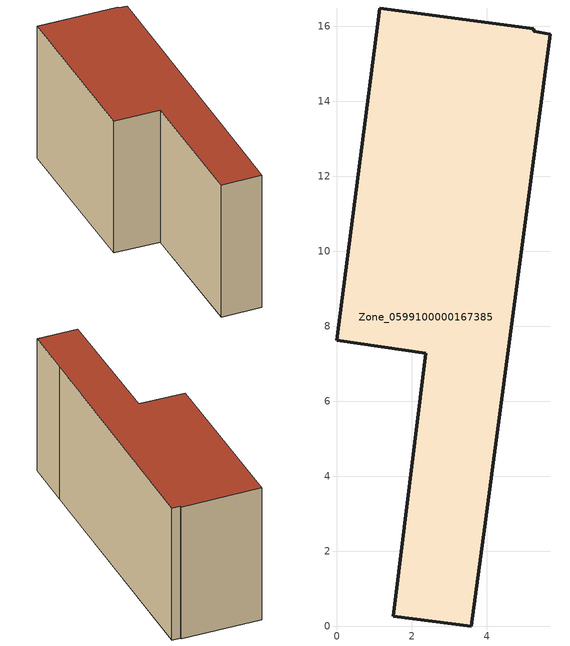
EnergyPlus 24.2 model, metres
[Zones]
Zone_0599100000167385
 floor ground (C_G): 3.95,2.65 3.58,0 1.51,0.26 2.37,7.28 0,7.62 1.15,16.49 5.25,15.94 5.26,15.87 5.69,15.79 z0
 wall outside (C_F): 5.25,15.94 1.15,16.49 0,7.62 2.37,7.28 1.51,0.26 3.58,0 3.95,2.65 5.69,15.79 5.26,15.87 5.25,15.94 z0:7.44
 roof outside (C_R): 2.37,7.28 1.51,0.26 3.58,0 3.95,2.65 5.69,15.79 5.26,15.87 5.25,15.94 1.15,16.49 0,7.62 z7.44
[BUILDING]
Pand.0599100000167385: North Axis=0; Terrain=City; Loads Convergence Tolerance Value=0.04; Temperature Convergence Tolerance Value=0.4; Solar Distribution=FullExterior; Maximum Number of Warmup Days=25; Minimum Number of Warmup Days=1
[Site:Location]
Rotterdam.The.Hague.AP_ZH_NLD Design_Conditions: Latitude=51.96; Longitude=4.45; Time Zone=1; Elevation=-4.5
[SITE:GROUNDTEMPERATURE:BUILDINGSURFACE]
18, 18, 18, 18, 18, 18, 18, 18, 18, 18, 18, 18
[MATERIAL] Thermal Absorptance=0.9; Solar Absorptance=0.7; Visible Absorptance=0.7
Name | Roughness | Thickness | Conductivity | Density | Specific Heat
G.TI.1946 | MediumSmooth | 0.15 | 1 | 540 | 1210
F.TI.1946 | Rough | 0.3 | 0.857143 | 1920 | 840
R.TI.1946 | MediumRough | 0.2 | 0.1 | 1500 | 1000
[CONSTRUCTION]
C_G: G.TI.1946
C_F: F.TI.1946
C_R: R.TI.1946
[ZONE]
Zone_0599100000167385: Type=1; Multiplier=1; Ceiling Height=Autocalculate; Volume=Autocalculate; Floor Area=autocalculate; Part of Total Floor Area=Yes
[ZONEINFILTRATION:DESIGNFLOWRATE]
Infil_Zone_0599100000167385: Zone or ZoneList or Space or SpaceList=Zone_0599100000167385; Schedule=AlwaysOn; Design Flow Rate Calculation Method=Flow/Area; Flow Rate per Floor Area=0.003; Constant Term Coefficient=1; Temperature Term Coefficient=0; Velocity Term Coefficient=0; Velocity Squared Term Coefficient=0
[HVACTEMPLATE:ZONE:IDEALLOADSAIRSYSTEM]
Zone_0599100000167385: Maximum Heating Supply Air Temperature=50; Minimum Cooling Supply Air Temperature=13; Maximum Heating Supply Air Humidity Ratio=0.0156; Minimum Cooling Supply Air Humidity Ratio=0.0077; Heating Limit=NoLimit; Cooling Limit=NoLimit; Dehumidification Control Type=ConstantSensibleHeatRatio; Cooling Sensible Heat Ratio=0.7; Dehumidification Setpoint=60; Humidification Control Type=None; Humidification Setpoint=30; Outdoor Air Method=None; Outdoor Air Flow Rate per Person=0.00944; Outdoor Air Flow Rate per Zone Floor Area=0; Outdoor Air Flow Rate per Zone=0; Demand Controlled Ventilation Type=None; Outdoor Air Economizer Type=NoEconomizer; Heat Recovery Type=None; Sensible Heat Recovery Effectiveness=0.7; Latent Heat Recovery Effectiveness=0.65
[ZONECONTROL:THERMOSTAT]
ThermostatControl_Zone_0599100000167385: Zone or ZoneList=Zone_0599100000167385; Control Type Schedule=DualSetpointControlType; Control 1=Thermostat_Zone_0599100000167385; Temperature Difference Between Cutout And Setpoint=0
[THERMOSTATSETPOINT:DUALSETPOINT]
Thermostat_Zone_0599100000167385: Heating Setpoint Temperature Schedule=HeatingSetpoint_Zone_0599100000167385; Cooling Setpoint Temperature Schedule=CoolingSetpoint_Zone_0599100000167385
[SCHEDULE:COMPACT]
HeatingSetpoint_Zone_0599100000167385: Through: 12/31, For: AllDays, Until: 24:00, 21
CoolingSetpoint_Zone_0599100000167385: Through: 12/31, For: AllDays, Until: 24:00, 24
DualSetpointControlType: Through: 12/31, For: AllDays, Until: 24:00, 4
AlwaysOn: Through: 12/31, For: AllDays, Until: 24:00, 1
